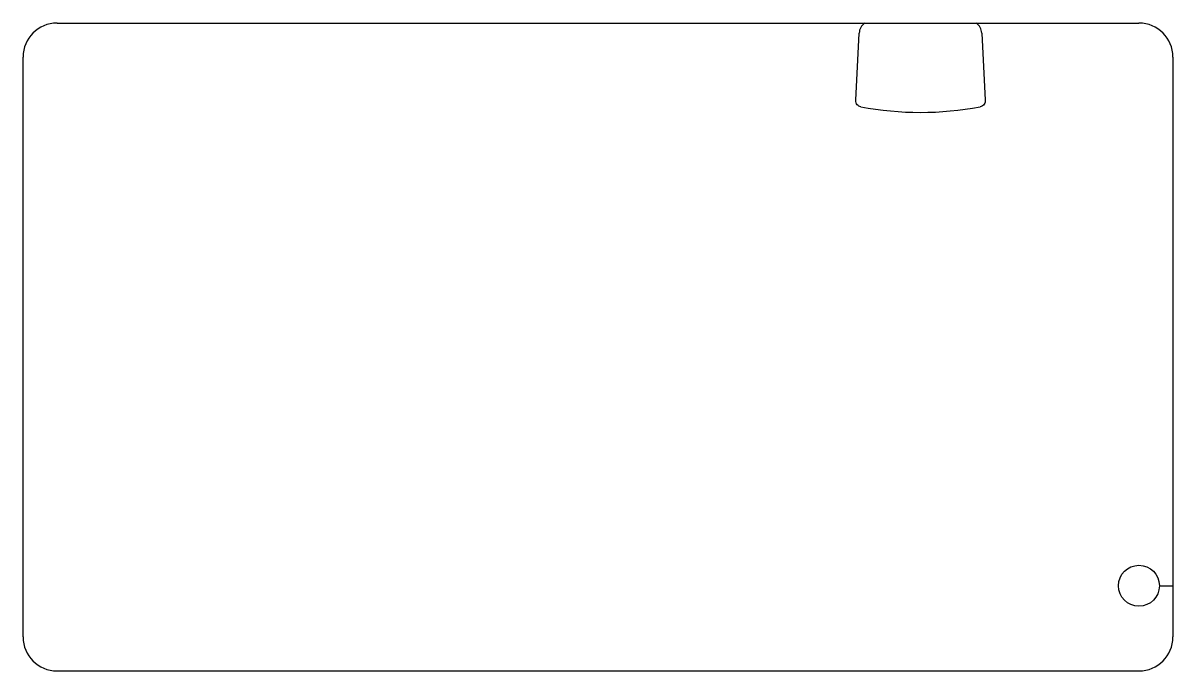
# Model space of a CAD drawing. Header units: millimetres. Extents: x 0 to 1350, y 0 to 760.
import ezdxf

# ---------------------------------------------------------------- set-up
doc = ezdxf.new("R2010")
doc.units = ezdxf.units.MM
doc.layers.get('0').update_dxf_attribs({"color": 1, "lineweight": 25})
doc.layers.add('draw', color=2, linetype='Continuous', lineweight=25)

msp = doc.modelspace()

# ---------------------------------------------------------------- linework, layer by layer
for p, q in [((40, 760), (1310, 760)), ((0, 40), (0, 720)), ((1350, 720), (1350, 40)), ((40, 0), (1310, 0))]:
    msp.add_line(p, q)
for centre, start, end in [((40, 720), 90, 180), ((1310, 720), 0, 90), ((40, 40), 180, 270), ((1310, 40), 270, 0)]:
    msp.add_arc(centre, 40, start, end)
at = {"layer": 'draw'}
for p, q in [((977.5, 669.6), (981.6, 748.2)), ((1125.4, 748.2), (1129.6, 669.6)), ((1334, 100), (1350, 100))]:
    msp.add_line(p, q, dxfattribs=at)
msp.add_circle((1310, 100), 24, dxfattribs=at)
msp.add_arc((1053.5, 1032.3), 377.1, 259.3122, 280.6878, dxfattribs=at)
for centre, major_axis, start_param, end_param in [((997.6, 748.3), (14.7, 6.9), 1.798368, 2.680521), ((1109.5, 748.3), (-14.7, 6.9), 3.602665, 4.484817)]:
    msp.add_ellipse(centre, major_axis=major_axis, ratio=0.924204, start_param=start_param, end_param=end_param, dxfattribs=at)
for points, knots in [([(983.6, 661.8), (982.8, 661.9), (982, 662.2), (980.6, 663), (979.9, 663.5), (978.7, 664.8), (978.2, 665.7), (977.6, 667.5), (977.4, 668.6), (977.5, 669.6)], [0, 0, 0, 0, 0.238597, 0.238597, 0.493448, 0.493448, 0.782884, 0.782884, 1.088797, 1.088797, 1.088797, 1.088797]), ([(1129.6, 669.6), (1129.6, 668.8), (1129.5, 668), (1129.1, 666.4), (1128.8, 665.6), (1127.8, 664.1), (1127.1, 663.4), (1125.4, 662.4), (1124.5, 662), (1123.5, 661.8)], [0, 0, 0, 0, 0.238469, 0.238469, 0.493398, 0.493398, 0.782845, 0.782845, 1.088791, 1.088791, 1.088791, 1.088791])]:
    msp.add_open_spline(points, degree=3, knots=knots, dxfattribs=at)

doc.saveas('drawing.dxf')
